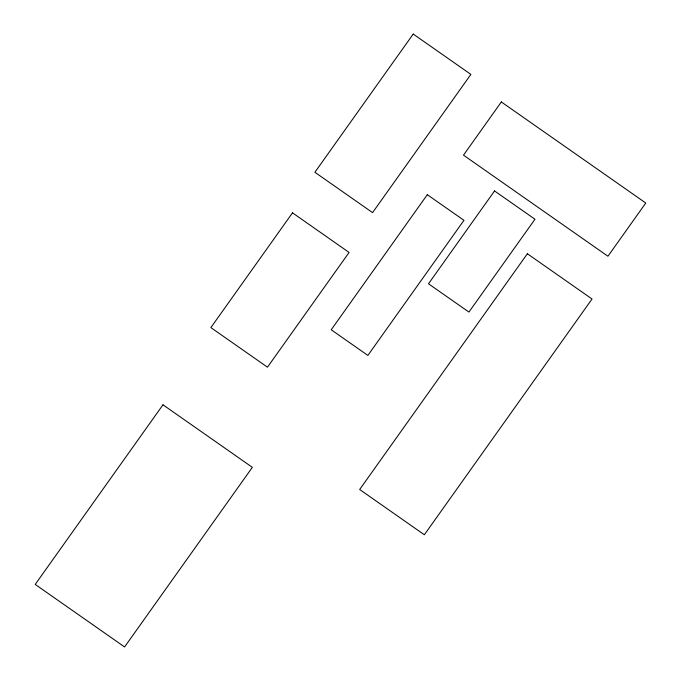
<?xml version="1.0" encoding="UTF-8"?>
<svg xmlns="http://www.w3.org/2000/svg" width="681" height="681" viewBox="0 0 681 681"><rect width="100%" height="100%" fill="white"/><g stroke="black" fill="none" stroke-linecap="round" stroke-linejoin="round"><path stroke-width="1.02" d="M413.214 34.05L314.894 172.267L372.567 212.617L470.886 74.399L413.214 34.05M292.498 212.838L210.872 327.587L267.471 367.187L349.089 252.438L292.498 212.838M162.98 404.803L35.216 584.417L124.589 646.95L252.353 467.336L162.98 404.803M427.31 194.681L331.221 329.766L367.868 355.414L463.957 220.321L427.31 194.681M501.335 101.954L463.489 155.157L607.937 256.235L645.784 203.032L501.335 101.954M494.542 190.944L428.502 283.79L468.928 312.068L534.968 219.231L494.542 190.944M527.366 253.749L359.67 489.503L424.348 534.764L592.036 299.01L527.366 253.749"/></g></svg>
